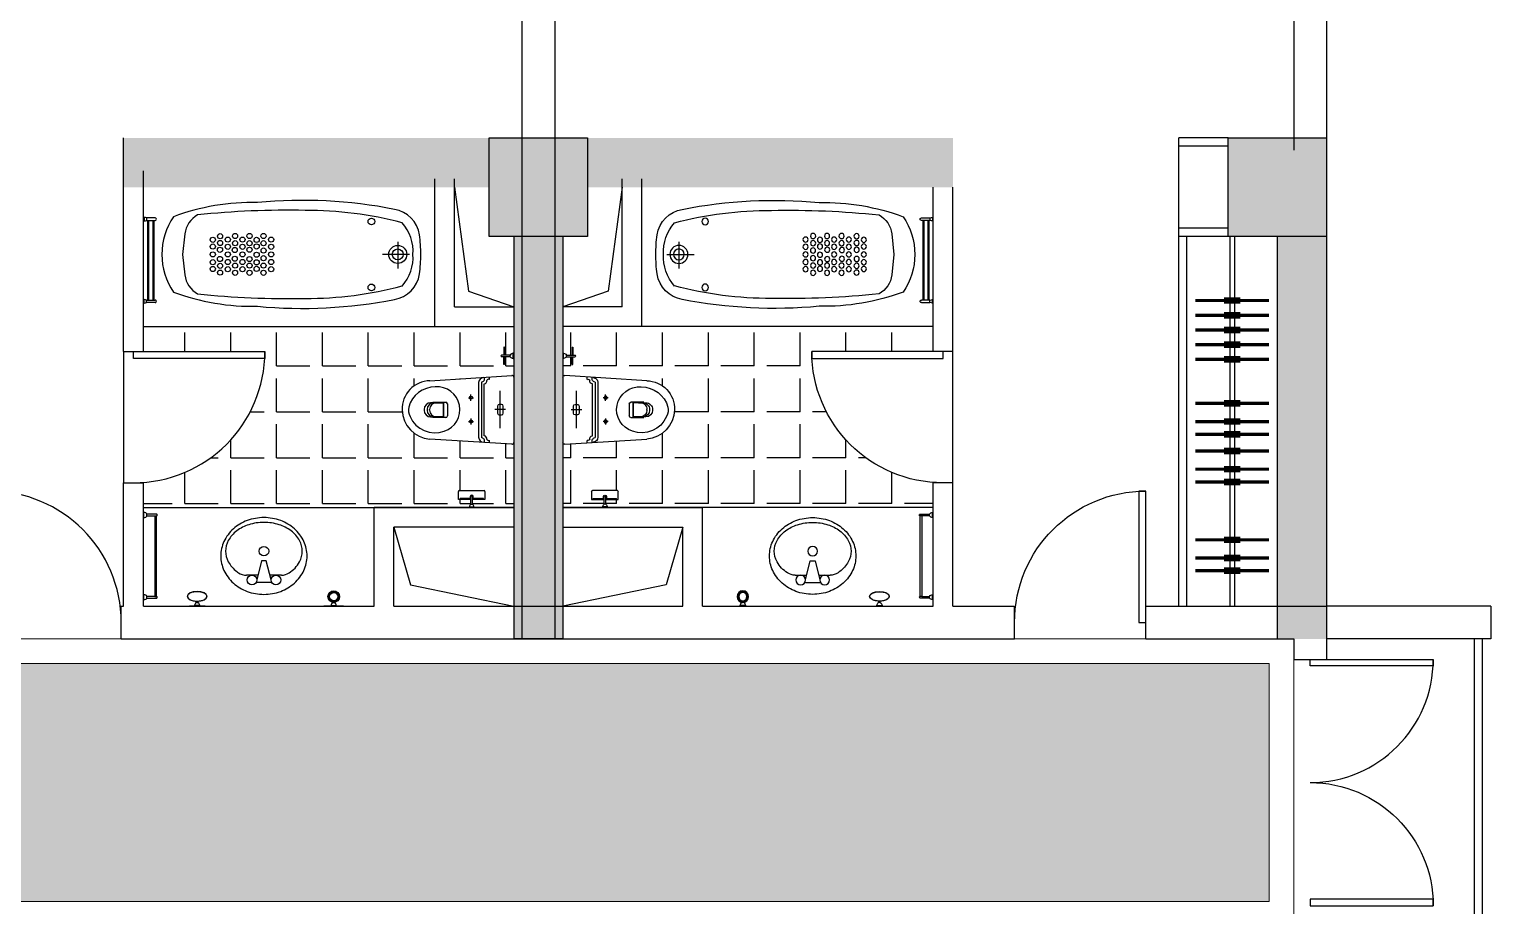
# Model space of a CAD drawing. Header units: centimetres. Extents: x 8510 to 16419, y -974 to 2536.
# Drawn here: x 13481 to 14371, y 742 to 1276 of the extents above; entities that cross this region are included whole.
import ezdxf

# ---------------------------------------------------------------- set-up
doc = ezdxf.new("R2010")
doc.units = ezdxf.units.CM
doc.linetypes.add('ACAD_ISO02W100', pattern=[15, 12, -3])
for name, color, linetype in [('5', 5, 'Continuous'), ('BH', 3, 'Continuous'), ('DEBAN', 8, 'Continuous'), ('P5', 5, 'Continuous'), ('楼梯', 6, 'Continuous'), ('灰', 8, 'Continuous'), ('窗线', 2, 'Continuous'), ('轴线', 1, 'Continuous')]:
    doc.layers.add(name, color=color, linetype=linetype)
doc.layers.add('图层1', color=8, linetype='Continuous', lineweight=5)

# ---------------------------------------------------------------- blocks, each defined once
blk = doc.blocks.new('1')
at = {"layer": '楼梯'}
blk.add_lwpolyline([(3442.8, 18714.9), (2692.8, 18714.9), (2692.8, 18754.9), (3442.8, 18754.9)], close=True, dxfattribs=at)
blk.add_arc((3442.8, 18714.9), 750, 90, 180, dxfattribs=at)
blk = doc.blocks.new('16')
at = {"layer": 'P5'}
for p, q in [((-327529.6, -96385.3), (-328629.6, -96385.3)), ((-326779.6, -96385.3), (-325679.6, -96385.3)), ((-328679.6, -96435.3), (-328679.6, -98385.3)), ((-328478.1, -96630), (-328453.3, -96470.4)), ((-327479.6, -98385.3), (-327479.6, -96435.3)), ((-326829.6, -98385.3), (-326829.6, -96435.3)), ((-325831.1, -96630), (-325856, -96470.4)), ((-325629.6, -96435.3), (-325629.6, -98385.3)), ((-328478.1, -96630), (-328632.5, -96644.8)), ((-328478.1, -96630), (-328504.1, -96666.5)), ((-328478.1, -96630), (-328464.3, -96631.8)), ((-328465.7, -96771.7), (-328440.9, -96612.2)), ((-328406.4, -96639.3), (-328297.2, -96653.5)), ((-325902.8, -96639.3), (-326012, -96653.5)), ((-325843.5, -96771.7), (-325868.4, -96612.2)), ((-325831.1, -96630), (-325844.9, -96631.8)), ((-325831.1, -96630), (-325676.8, -96644.8)), ((-325831.1, -96630), (-325805.1, -96666.5)), ((-328476.9, -96781.9), (-328620.1, -96786.5)), ((-328488, -96792), (-328516.3, -96917.8)), ((-328465.7, -96771.7), (-328488, -96792)), ((-328465.7, -96771.7), (-328284.8, -96795.3)), ((-325843.5, -96771.7), (-326024.4, -96795.3)), ((-325843.5, -96771.7), (-325821.2, -96792)), ((-325832.3, -96781.9), (-325689.2, -96786.5)), ((-325821.2, -96792), (-325792.9, -96917.8)), ((-326929.6, -97865.3), (-327479.6, -97865.3)), ((-326929.6, -97885.3), (-327479.6, -97885.3)), ((-327329.6, -97865.3), (-326829.6, -97865.3)), ((-327329.6, -97885.3), (-326829.6, -97885.3)), ((-328339.7, -98126.1), (-328053.7, -98126.1)), ((-325969.5, -98126.1), (-326255.5, -98126.1)), ((-328389.7, -98304.1), (-328389.7, -98176.1)), ((-328003.7, -98176.1), (-328003.7, -98304.1)), ((-326305.5, -98176.1), (-326305.5, -98304.1)), ((-325919.5, -98304.1), (-325919.5, -98176.1)), ((-328679.6, -98385.3), (-327479.6, -98385.3)), ((-328053.7, -98354.1), (-328339.7, -98354.1)), ((-327479.6, -98385.3), (-326929.6, -98385.3)), ((-326829.6, -98385.3), (-327329.6, -98385.3)), ((-325629.6, -98385.3), (-326829.6, -98385.3)), ((-326255.5, -98354.1), (-325969.5, -98354.1))]:
    blk.add_line(p, q, dxfattribs=at)
for centre, radius, start, end in [((-328629.6, -96435.3), 50, 90, 180), ((-327529.6, -96435.3), 50, 360, 90), ((-326779.6, -96435.3), 50, 90, 180), ((-325679.6, -96435.3), 50, 360, 90), ((-328816, -96854.6), 1217.4, 276.4341, 318.16921), ((-327606.2, -97526.3), 333.6, 204.86259, 292.30483), ((-326703, -97526.3), 333.6, 247.69517, 335.13741), ((-325493.2, -96854.6), 1217.4, 221.83079, 263.5659), ((-328656.4, -94932.6), 3131.8, 269.57498, 292.07041), ((-325652.8, -94932.6), 3131.8, 247.92959, 270.42502), ((-328339.7, -98176.1), 50, 90, 180), ((-328053.7, -98176.1), 50, 360, 90), ((-326255.5, -98176.1), 50, 90, 180), ((-325969.5, -98176.1), 50, 360, 90), ((-328339.7, -98304.1), 50, 180, 270.00001), ((-328053.7, -98304.1), 50, 270.00001, 0.00001), ((-326255.5, -98304.1), 50, 179.99999, 269.99999), ((-325969.5, -98304.1), 50, 269.99999, 360)]:
    blk.add_arc(centre, radius, start, end, dxfattribs=at)
for points, knots in [([(-328365.2, -96686.3), (-328354.3, -96683), (-328329.9, -96675.9), (-328290.3, -96660.9), (-328297.4, -96626.6), (-328317.7, -96620.9), (-328339.6, -96597.6), (-328381.6, -96575.7), (-328402.6, -96523.5), (-328454.3, -96442), (-328488.7, -96518.6), (-328527.4, -96577.9), (-328563.6, -96599.2), (-328602.9, -96614.6), (-328646.1, -96646.8), (-328601.1, -96676.8), (-328590.7, -96713.1), (-328569.2, -96724.8), (-328562.4, -96731.6)], [302.881499, 302.881499, 302.881499, 302.881499, 365.923862, 443.495891, 486.869509, 508.121341, 551.224987, 653.577238, 722.157956, 886.957345, 954.669001, 1080.195465, 1176.186491, 1262.393992, 1325.142437, 1396.247261, 1475.918394, 1525.343184, 1525.343184, 1525.343184, 1525.343184]), ([(-325944, -96686.3), (-325954.9, -96683), (-325979.3, -96675.9), (-326018.9, -96660.9), (-326011.9, -96626.6), (-325991.6, -96620.9), (-325969.7, -96597.6), (-325927.6, -96575.7), (-325906.6, -96523.5), (-325854.9, -96442), (-325820.5, -96518.6), (-325781.8, -96577.9), (-325745.6, -96599.2), (-325706.3, -96614.6), (-325663.1, -96646.8), (-325708.1, -96676.8), (-325718.5, -96713.1), (-325740, -96724.8), (-325746.8, -96731.6)], [302.881499, 302.881499, 302.881499, 302.881499, 365.923862, 443.495891, 486.869509, 508.121341, 551.224987, 653.577238, 722.157956, 886.957345, 954.669001, 1080.195465, 1176.186491, 1262.393992, 1325.142437, 1396.247261, 1475.918394, 1525.343184, 1525.343184, 1525.343184, 1525.343184]), ([(-325811.6, -96913.4), (-325836.5, -96901.6), (-325872.7, -96884.5), (-325908.3, -96844.2), (-325948.6, -96829.9), (-325987.3, -96819.4), (-326031.3, -96802.7), (-326024.3, -96768.4), (-326004, -96762.7), (-325982.1, -96739.4), (-325963, -96702.4), (-325919, -96665.3), (-325867.3, -96583.8), (-325832.9, -96660.4), (-325775.6, -96672.3), (-325752.8, -96732), (-325718.7, -96756.4), (-325675.5, -96788.6), (-325720.5, -96818.6), (-325731.4, -96856.4), (-325771, -96875.7), (-325780.3, -96925), (-325804.7, -96916), (-325811.6, -96913.4)], [0, 0, 0, 0, 81.607478, 118.566056, 158.122077, 204.917363, 248.357699, 272.646925, 284.547951, 308.685993, 366.003253, 404.408455, 496.696113, 534.614641, 604.909461, 658.664435, 706.940635, 742.079765, 781.898466, 826.514301, 858.965165, 909.229441, 928.854535, 928.854535, 928.854535, 928.854535])]:
    blk.add_open_spline(points, degree=3, knots=knots, dxfattribs=at)
blk.add_spline([(-328497.6, -96913.4), (-328427.4, -96871.9), (-328399.7, -96847.4), (-328363.5, -96831.4), (-328318.8, -96817.6), (-328283.7, -96792), (-328290.1, -96768.6), (-328300.7, -96763.2), (-328318.8, -96747.2), (-328351.8, -96700.4), (-328378.4, -96672.7), (-328449.7, -96614.1), (-328473.2, -96643.9), (-328530.6, -96684.4), (-328560.4, -96729.1), (-328596.6, -96761.1), (-328620.1, -96787.2), (-328595.8, -96818.8), (-328571.1, -96855.9), (-328546.6, -96877.2), (-328516.8, -96917.7), (-328497.6, -96913.4)], degree=3, dxfattribs=at)
blk = doc.blocks.new('13')
at = {"layer": '5'}
for p, q in [((-327332.6, -96330.1, 589.9), (-328532.6, -96330.1, 589.9)), ((-328532.6, -96330.1, 589.9), (-328532.6, -96880.1, 589.9)), ((-328338.3, -96668.2, 589.9), (-328338.3, -96366.7, 589.9)), ((-327332.6, -96880.1, 589.9), (-327332.6, -96330.1, 589.9)), ((-328489.6, -96520.9, 589.9), (-328176, -96520.9, 589.9)), ((-328532.6, -96880.1, 589.9), (-327332.6, -96880.1, 589.9)), ((-328184, -96952.9, 589.9), (-328184, -96880.1, 589.9)), ((-327720.3, -96880.1, 589.9), (-327720.3, -96952.9, 589.9)), ((-327770.3, -97002.9, 589.9), (-328134, -97002.9, 589.9))]:
    blk.add_line(p, q, dxfattribs=at)
at = {"layer": '5', "linetype": 'ACAD_ISO02W100', "ltscale": 5}
for p, q in [((-327770.3, -96707.9, 589.9), (-328134, -96707.9, 589.9)), ((-328184, -96757.9, 589.9), (-328184, -96880.1, 589.9)), ((-327720.3, -96880.1, 589.9), (-327720.3, -96757.9, 589.9))]:
    blk.add_line(p, q, dxfattribs=at)
at = {"layer": '5'}
for radius in [131.8, 66.8]:
    blk.add_circle((-328338.2, -96519.1, 589.9), radius, dxfattribs=at)
at = {"layer": '5', "linetype": 'ACAD_ISO02W100', "ltscale": 5}
for centre, start, end in [((-328134, -96757.9, 589.9), 90, 180), ((-327770.3, -96757.9, 589.9), 0, 90)]:
    blk.add_arc(centre, 50, start, end, dxfattribs=at)
at = {"layer": '5'}
for centre, start, end in [((-328134, -96952.9, 589.9), 180, 270), ((-327770.3, -96952.9, 589.9), 270, 0)]:
    blk.add_arc(centre, 50, start, end, dxfattribs=at)
blk = doc.blocks.new('14')
at = {"layer": '5'}
for p, q in [((-328465.5, -97349.5), (-328465.5, -97035.9)), ((-328612.8, -97198.2), (-328311.3, -97198.2))]:
    blk.add_line(p, q, dxfattribs=at)
for radius in [131.8, 66.8]:
    blk.add_circle((-328463.8, -97198.2), radius, dxfattribs=at)
blk = doc.blocks.new('15')
at = {"layer": '5'}
for p, q in [((-326733.9, -97218.7), (-326801.4, -97427.8)), ((-326689.2, -97233.1), (-326756.7, -97442.2)), ((-326669, -97239.7), (-326739.9, -97459.2)), ((-326756.9, -97442.2), (-326736.7, -97448.5)), ((-326153.4, -97406.3), (-326224.3, -97625.8)), ((-326133.2, -97412.8), (-326200, -97619.9)), ((-326088.5, -97427.3), (-326155.3, -97634.3)), ((-326729.6, -97479.3), (-326244.4, -97636.1)), ((-326200, -97619.9), (-326220.3, -97613.3))]:
    blk.add_line(p, q, dxfattribs=at)
at = {"layer": '5', "extrusion": (0, 0, -1)}
for centre, major_axis, start_param, end_param in [((-326411.2, -97323), (-154.4, 301.9), -0.78537, 2.356223), ((-326411.2, -97323), (-133.3, 260), -0.784328, 2.357264), ((-326411.2, -97323), (-123.9, 240.9), -0.783289, 2.358304), ((-326779.1, -97435), (-16.6, 16.6), 2.668774, 5.810367), ((-326724.7, -97464.1), (-11.3, 11.3), 4.239571, 5.810367), ((-326239.5, -97620.9), (-11.3, 11.3), 2.668774, 4.239571), ((-326177.7, -97627.1), (-16.6, 16.6), 2.668774, 5.810367)]:
    blk.add_ellipse(centre, major_axis=major_axis, ratio=1, start_param=start_param, end_param=end_param, dxfattribs=at)
blk = doc.blocks.new('42')
at = {"layer": '5'}
for p, q in [((-87017.2, -72432.8), (-87017.2, -71732.8)), ((-87017.2, -71732.8), (-86467.2, -71732.8)), ((-86467.2, -71732.8), (-86467.2, -72432.8)), ((-86541.9, -71825.9), (-86934, -71825.9)), ((-86934, -71825.9), (-86934, -71836.6)), ((-86934, -71836.6), (-86541.9, -71836.6)), ((-86541.9, -71864.6), (-86934, -71864.6)), ((-86934, -71864.6), (-86934, -71875.4)), ((-86934, -71875.4), (-86541.9, -71875.4)), ((-86541.9, -71903.3), (-86934, -71903.3)), ((-86934, -71903.3), (-86934, -71914.1)), ((-86541.9, -71836.6), (-86541.9, -71825.9)), ((-86541.9, -71875.4), (-86541.9, -71864.6)), ((-86541.9, -71914.1), (-86541.9, -71903.3)), ((-86934, -71914.1), (-86541.9, -71914.1)), ((-86541.9, -71942.1), (-86934, -71942.1)), ((-86934, -71942.1), (-86934, -71952.8)), ((-86934, -71952.8), (-86541.9, -71952.8)), ((-86541.9, -71980.8), (-86934, -71980.8)), ((-86934, -71980.8), (-86934, -71991.6)), ((-86934, -71991.6), (-86541.9, -71991.6)), ((-86541.9, -71952.8), (-86541.9, -71942.1)), ((-86541.9, -71991.6), (-86541.9, -71980.8)), ((-86541.9, -72019.6), (-86934, -72019.6)), ((-86934, -72019.6), (-86934, -72030.3)), ((-86934, -72030.3), (-86541.9, -72030.3)), ((-86541.9, -72058.3), (-86934, -72058.3)), ((-86934, -72058.3), (-86934, -72069.1)), ((-86934, -72069.1), (-86541.9, -72069.1)), ((-86541.9, -72030.3), (-86541.9, -72019.6)), ((-86541.9, -72069.1), (-86541.9, -72058.3)), ((-86541.9, -72097), (-86934, -72097)), ((-86934, -72097), (-86934, -72107.8)), ((-86934, -72107.8), (-86541.9, -72107.8)), ((-86541.9, -72135.8), (-86934, -72135.8)), ((-86934, -72135.8), (-86934, -72146.5)), ((-86934, -72146.5), (-86541.9, -72146.5)), ((-86541.9, -72174.5), (-86934, -72174.5)), ((-86934, -72174.5), (-86934, -72185.3)), ((-86541.9, -72107.8), (-86541.9, -72097)), ((-86541.9, -72146.5), (-86541.9, -72135.8)), ((-86541.9, -72185.3), (-86541.9, -72174.5)), ((-86934, -72185.3), (-86541.9, -72185.3)), ((-86541.9, -72213.3), (-86934, -72213.3)), ((-86934, -72213.3), (-86934, -72224)), ((-86934, -72224), (-86541.9, -72224)), ((-86541.9, -72252), (-86934, -72252)), ((-86934, -72252), (-86934, -72262.8)), ((-86934, -72262.8), (-86541.9, -72262.8)), ((-86541.9, -72224), (-86541.9, -72213.3)), ((-86541.9, -72262.8), (-86541.9, -72252)), ((-86541.9, -72290.7), (-86934, -72290.7)), ((-86934, -72290.7), (-86934, -72301.5)), ((-86934, -72301.5), (-86541.9, -72301.5)), ((-86541.9, -72329.5), (-86934, -72329.5)), ((-86934, -72329.5), (-86934, -72340.2)), ((-86934, -72340.2), (-86541.9, -72340.2)), ((-86541.9, -72301.5), (-86541.9, -72290.7)), ((-86541.9, -72340.2), (-86541.9, -72329.5)), ((-86467.2, -72432.8), (-87017.2, -72432.8)), ((-87017.2, -72457.9), (-86467.2, -72457.9)), ((-87017.2, -73357.9), (-87017.2, -72457.9)), ((-86467.2, -72457.9), (-86467.2, -73357.9)), ((-86944, -72607), (-86944, -73176.7)), ((-86832.7, -72589.3), (-86926.2, -72589.3)), ((-86814.9, -73176.7), (-86814.9, -72607)), ((-86814.9, -72619.4), (-86487.3, -72692.8)), ((-86793.7, -73149), (-86793.7, -72628.2)), ((-86487.3, -72692.8), (-86487.3, -73080.8)), ((-86537.4, -72765), (-86719.3, -72765)), ((-86537.4, -72784.3), (-86719.3, -72784.3)), ((-86537.4, -72803.7), (-86719.3, -72803.7)), ((-86537.4, -72823), (-86719.3, -72823)), ((-86537.4, -72842.3), (-86719.3, -72842.3)), ((-86537.4, -72861.7), (-86719.3, -72861.7)), ((-86537.4, -72881), (-86719.3, -72881)), ((-86537.4, -72900.3), (-86719.3, -72900.3)), ((-86537.4, -72919.7), (-86719.3, -72919.7)), ((-86537.4, -72919.7), (-86719.3, -72919.7)), ((-86537.4, -72939), (-86719.3, -72939)), ((-86537.4, -72939), (-86719.3, -72939)), ((-86537.4, -72958.3), (-86719.3, -72958.3)), ((-86537.4, -72977.7), (-86719.3, -72977.7)), ((-86537.4, -72997), (-86719.3, -72997)), ((-86537.4, -73016.3), (-86719.3, -73016.3)), ((-86814.9, -73162.3), (-86487.3, -73080.8)), ((-86926.2, -73194.4), (-86832.7, -73194.4)), ((-86467.2, -73357.9), (-87017.2, -73357.9))]:
    blk.add_line(p, q, dxfattribs=at)
blk.add_circle((-88083.1, -75991.9), 276.3, dxfattribs=at)
for centre, start, end in [((-86926.2, -72607), 90, 180), ((-86832.7, -72607), 0, 90), ((-86926.2, -73176.7), 180, 270), ((-86832.7, -73176.7), 270, 0)]:
    blk.add_arc(centre, 17.8, start, end, dxfattribs=at)
at = {"layer": '5', "linetype": 'Continuous', "rotation": 270}
blk.add_blockref('16', (8168, -400112.5), dxfattribs=at)
at = {"layer": '5', "linetype": 'Continuous', "xscale": -1}
for name, p, rotation in [('13', (9862.8, 253949.7, -589.9), 270), ('15', (239041, -173358.3), 180), ('14', (7660.1, 252314.6), 270)]:
    blk.add_blockref(name, p, dxfattribs=dict(at, rotation=rotation))
at = {"layer": '5', "linetype": 'Continuous', "extrusion": (0, 0, -1), "xscale": -1, "zscale": -1, "rotation": 180}
blk.add_blockref('15', (415207.2, -173358.3), dxfattribs=at)
blk = doc.blocks.new('43')
at = {"layer": '5', "linetype": 'Continuous', "ltscale": 0.83333}
for p, q in [((-86707.2, -70057.9), (-86707.2, -67807.9)), ((-86677.2, -70057.9), (-86677.2, -67807.9))]:
    blk.add_line(p, q, dxfattribs=at)
for points, const_width in [([(-86467.2, -68022.6), (-86917.2, -68022.6)], 20), ([(-86642.2, -68022.6), (-86742.2, -68022.6)], 40), ([(-86642.2, -68100), (-86742.2, -68100)], 40), ([(-86467.2, -68100), (-86917.2, -68100)], 20), ([(-86467.2, -68210.8), (-86917.2, -68210.8)], 20), ([(-86642.2, -68210.8), (-86742.2, -68210.8)], 40), ([(-86467.2, -68563.6), (-86917.2, -68563.6)], 20), ([(-86642.2, -68563.6), (-86742.2, -68563.6)], 40), ([(-86467.2, -68641), (-86917.2, -68641)], 20), ([(-86642.2, -68641), (-86742.2, -68641)], 40), ([(-86467.2, -68751.8), (-86917.2, -68751.8)], 20), ([(-86642.2, -68751.8), (-86742.2, -68751.8)], 40), ([(-86467.2, -68853.6), (-86917.2, -68853.6)], 20), ([(-86642.2, -68853.6), (-86742.2, -68853.6)], 40), ([(-86467.2, -68931), (-86917.2, -68931)], 20), ([(-86642.2, -68931), (-86742.2, -68931)], 40), ([(-86467.2, -69041.8), (-86917.2, -69041.8)], 20), ([(-86642.2, -69041.8), (-86742.2, -69041.8)], 40), ([(-86467.2, -69309.1), (-86917.2, -69309.1)], 20), ([(-86642.2, -69309.1), (-86742.2, -69309.1)], 40), ([(-86467.2, -69398.8), (-86917.2, -69398.8)], 20), ([(-86642.2, -69398.8), (-86742.2, -69398.8)], 40), ([(-86467.2, -69488.5), (-86917.2, -69488.5)], 20), ([(-86642.2, -69488.5), (-86742.2, -69488.5)], 40), ([(-86467.2, -69578.2), (-86917.2, -69578.2)], 20), ([(-86642.2, -69578.2), (-86742.2, -69578.2)], 40), ([(-86467.2, -69667.8), (-86917.2, -69667.8)], 20), ([(-86642.2, -69667.8), (-86742.2, -69667.8)], 40)]:
    blk.add_lwpolyline(points, dxfattribs=dict(at, const_width=const_width))
at = {"layer": 'P5'}
for p, q in [((-87017.2, -67807.9), (-87017.2, -70657.9)), ((-86967.2, -67807.9), (-86967.2, -70057.9)), ((-86467.2, -70057.9), (-87017.2, -70057.9)), ((-86467.2, -70107.9), (-87017.2, -70107.9)), ((-86467.2, -70607.9), (-87017.2, -70607.9)), ((-86467.2, -70657.9), (-87017.2, -70657.9))]:
    blk.add_line(p, q, dxfattribs=at)
at = {"layer": '轴线'}
for p, q in [((-87827.2, -67607.9), (-87827.2, -67807.9)), ((-87027.2, -67607.9), (-87027.2, -67807.9))]:
    blk.add_line(p, q, dxfattribs=at)
at = {"layer": 'P5'}
blk.add_blockref('42', (0, 0), dxfattribs=at)
at = {"layer": '楼梯', "xscale": 1.066666666666667, "yscale": 1.066666666666667, "zscale": 1.066666666666667, "rotation": 90}
blk.add_blockref('1', (-67064.7, -71380.1), dxfattribs=at)
blk = doc.blocks.new('4')
at = {"layer": '5'}
for p, q in [((-325707.3, -96732), (-325707.3, -97285.6)), ((-325729.3, -96757.6), (-325789.3, -96757.6)), ((-325789.3, -96767.6), (-325786.8, -96767.6)), ((-325776.8, -96767.6), (-325786.8, -96767.6)), ((-325786.8, -96767.6), (-325786.8, -97257.6)), ((-325776.8, -97257.6), (-325776.8, -96767.6)), ((-325776.8, -96767.6), (-325729.3, -96767.6)), ((-325729.3, -96757.6), (-325729.3, -96767.6)), ((-325710.8, -96747.1), (-325710.8, -96778.1)), ((-325707.3, -96745.1), (-325707.3, -96780.1)), ((-325786.8, -97257.6), (-325789.3, -97257.6)), ((-325789.3, -97267.6), (-325729.3, -97267.6)), ((-325776.8, -97257.6), (-325786.8, -97257.6)), ((-325729.3, -97257.6), (-325776.8, -97257.6)), ((-325729.3, -97257.6), (-325729.3, -97267.6)), ((-325710.8, -97247.1), (-325710.8, -97278.1)), ((-325707.3, -97245.1), (-325707.3, -97280.1))]:
    blk.add_line(p, q, dxfattribs=at)
for centre, radius, start, end in [((-325786.4, -96762.6), 5.75, 119.60202, 240.39798), ((-325710.9, -96768.3), 21.2, 89.52525, 149.6598), ((-325710.9, -96756.9), 21.2, 210.31948, 270.49547), ((-325707.4, -96748.9), 3.8, 87.50244, 151.83199), ((-325707.4, -96776.3), 3.8, 208.16801, 272.49756), ((-325786.4, -97262.6), 5.75, 119.60202, 240.39798), ((-325710.9, -97268.4), 21.2, 89.52525, 149.6598), ((-325710.9, -97256.9), 21.2, 210.31948, 270.49547), ((-325707.4, -97248.9), 3.8, 87.50244, 151.83199), ((-325707.4, -97276.4), 3.8, 208.16801, 272.49756)]:
    blk.add_arc(centre, radius, start, end, dxfattribs=at)
blk = doc.blocks.new('3')
at = {"layer": '5'}
for p, q in [((-326309.8, -96716.3), (-326260.9, -96716.3)), ((-326276.4, -96719.8), (-326245.4, -96719.8)), ((-326255.9, -96738.3), (-326265.9, -96738.3)), ((-326265.9, -96738.3), (-326265.6, -96745.7)), ((-326260.9, -96716.3), (-326214.9, -96716.3)), ((-326255.9, -96738.3), (-326256.2, -96745.7))]:
    blk.add_line(p, q, dxfattribs=at)
for centre, radius, start, end in [((-326274.6, -96716.5), 3.8, 177.50244, 241.83199), ((-326255.2, -96720), 21.2, 179.50453, 239.68052), ((-326266.6, -96720), 21.2, 300.31948, 0.49547), ((-326247.2, -96716.5), 3.8, 298.16801, 2.49756)]:
    blk.add_arc(centre, radius, start, end, dxfattribs=at)
at = {"layer": '5', "extrusion": (0, 0, -1)}
blk.add_ellipse((-326260.9, -96775.3), major_axis=(-60, 0), ratio=0.49598, start_param=3.141593, end_param=9.424778, dxfattribs=at)
at = {"layer": '5'}
blk.add_open_spline([(-326201.9, -96775.3), (-326201.9, -96777.3), (-326202.3, -96779.3), (-326204, -96783.2), (-326205.3, -96785.1), (-326208.7, -96788.8), (-326210.8, -96790.6), (-326215.7, -96793.9), (-326218.6, -96795.4), (-326224.9, -96798.1), (-326228.3, -96799.4), (-326235.7, -96801.4), (-326239.6, -96802.2), (-326247.6, -96803.4), (-326251.8, -96803.8), (-326260.2, -96804.2), (-326264.4, -96804.1), (-326273.9, -96803.5), (-326279.1, -96802.8), (-326289, -96800.7), (-326293.7, -96799.4), (-326302, -96796.1), (-326305.7, -96794.1), (-326311.4, -96790.3), (-326313.5, -96788.5), (-326316.8, -96784.6), (-326318.1, -96782.6), (-326319.7, -96778.6), (-326320, -96776.6), (-326319.8, -96772.6), (-326319.2, -96770.5), (-326317.2, -96766.6), (-326315.7, -96764.6), (-326311.9, -96760.8), (-326309.6, -96759.1), (-326304.2, -96755.8), (-326301.1, -96754.2), (-326294.4, -96751.6), (-326290.7, -96750.4), (-326282.9, -96748.6), (-326278.8, -96747.9), (-326270.3, -96746.9), (-326266, -96746.6), (-326257.3, -96746.5), (-326253, -96746.8), (-326244.5, -96747.6), (-326240.4, -96748.3), (-326232.5, -96750.1), (-326228.7, -96751.2), (-326221.8, -96753.7), (-326218.6, -96755.2), (-326213.1, -96758.4), (-326210.6, -96760.2), (-326206.7, -96763.9), (-326205.1, -96765.9), (-326202.9, -96769.8), (-326202.2, -96771.8), (-326201.9, -96774.4), (-326201.9, -96774.8), (-326201.9, -96775.3)], degree=3, knots=[0, 0, 0, 0, 0.212569, 0.212569, 0.425137, 0.425137, 0.637706, 0.637706, 0.850274, 0.850274, 1.062843, 1.062843, 1.275411, 1.275411, 1.48798, 1.48798, 1.700548, 1.700548, 1.97117, 1.97117, 2.241791, 2.241791, 2.512412, 2.512412, 2.731114, 2.731114, 2.949816, 2.949816, 3.168518, 3.168518, 3.38722, 3.38722, 3.605922, 3.605922, 3.824624, 3.824624, 4.043326, 4.043326, 4.262028, 4.262028, 4.48073, 4.48073, 4.699432, 4.699432, 4.918134, 4.918134, 5.136836, 5.136836, 5.355538, 5.355538, 5.57424, 5.57424, 5.792942, 5.792942, 6.011644, 6.011644, 6.230346, 6.230346, 6.283185, 6.283185, 6.283185, 6.283185], dxfattribs=at)
blk = doc.blocks.new('A$C0AD875A0')
at = {"layer": 'BH'}
for p, q in [((248.3, 204.5), (219.1, 87.6)), ((277.5, 204.5), (248.3, 204.5)), ((306.7, 87.6), (277.5, 204.5)), ((226.4, 116.8), (156.7, 116.8)), ((368.9, 116.8), (299.4, 116.8)), ((306.7, 73), (219.1, 73))]:
    blk.add_line(p, q, dxfattribs=at)
blk.add_lwpolyline([(0, 233.7, 0.109452), (19.5, 145.6, 0.102376), (77, 68.4, 0.093737), (160.9, 18.2, 0.088426), (262.9, 0, 0.088426), (364.9, 18.2, 0.093737), (448.8, 68.4, 0.102376), (506.3, 145.6, 0.109452), (525.8, 233.7, 0.109452), (506.3, 321.7, 0.102376), (448.8, 398.9, 0.093737), (364.9, 449.2, 0.088426), (262.9, 467.4, 0.088426), (160.9, 449.2, 0.093737), (77, 398.9, 0.102376), (19.5, 321.7, 0.109452)], format="xyb", close=True, dxfattribs=at)
for centre in [(262.9, 262.9), (189.9, 87.6), (335.9, 87.6)]:
    blk.add_circle(centre, 29.2, dxfattribs=at)
for centre, radius, start, end in [((210.7, 236.1), 188.3, 126.8699, 151.0888), ((242.3, 194), 241, 107.25794, 126.8699), ((262.9, 127.6), 310.6, 90, 107.25794), ((262.9, 127.6), 310.6, 72.74206, 90), ((283.5, 194), 241, 53.1301, 72.74206), ((315.1, 236.1), 188.3, 28.9112, 53.1301), ((162.2, 262.9), 133, 151.0888, 180), ((363.6, 262.9), 133, 0, 28.9112), ((162.2, 262.9), 133, 180, 208.9112), ((210.7, 289.6), 188.3, 208.9112, 233.1301), ((315.1, 289.6), 188.3, 302.25981, 331.0888), ((363.6, 262.9), 133, 331.0888, 0), ((242.3, 331.8), 241, 233.1301, 236.09549), ((156.7, 204.5), 87.6, 236.09549, 270), ((368.9, 204.5), 87.6, 270, 302.25981)]:
    blk.add_arc(centre, radius, start, end, dxfattribs=at)
blk = doc.blocks.new('2')
at = {"layer": '5'}
for p, q in [((-327289.3, -96716.7), (-327229.1, -96716.7)), ((-327213.6, -96720.2), (-327244.6, -96720.2)), ((-327234.1, -96738.7), (-327234.1, -96739.3)), ((-327234.1, -96739.3), (-327234.1, -96748.7)), ((-327224.2, -96740.7), (-327234.1, -96740.7)), ((-327229.1, -96716.7), (-327168.8, -96716.7)), ((-327224.1, -96739.3), (-327224.5, -96748.7)), ((-327224.1, -96738.7), (-327224.1, -96739.3)), ((-327234.1, -96748.7), (-327234, -96749.4)), ((-327224.5, -96748.7), (-327224.6, -96749.3))]:
    blk.add_line(p, q, dxfattribs=at)
for radius in [35, 33, 27, 25]:
    blk.add_circle((-327229.1, -96773.9), radius, dxfattribs=at)
for centre, radius, start, end in [((-327242.8, -96716.9), 3.8, 177.50244, 241.83199), ((-327223.4, -96720.4), 21.2, 179.50453, 239.68052), ((-327229.1, -96752.5), 14.6, 69.99763, 110.00237), ((-327234.8, -96720.4), 21.2, 300.3402, 0.47475), ((-327215.4, -96716.9), 3.8, 298.16801, 2.49756)]:
    blk.add_arc(centre, radius, start, end, dxfattribs=at)
blk = doc.blocks.new('5')
at = {"layer": '5'}
for p, q in [((-327911.3, -97734.5), (-327911.3, -97535.2)), ((-327900.7, -97525.2), (-327401.1, -97556.8)), ((-327763.6, -97535.2), (-327763.6, -97548.5)), ((-327829.1, -97622.5), (-327829.1, -97850.1)), ((-327732.3, -97576.8), (-327732.3, -97734.5)), ((-327715.9, -97734.5), (-327715.9, -97566)), ((-327698, -97900.9), (-327698, -97568.1)), ((-327847.7, -97714), (-327847.7, -97757.7)), ((-327823, -97704), (-327837.7, -97704)), ((-327813, -97757.7), (-327813, -97714)), ((-327636.5, -97664), (-327666, -97664)), ((-327651.3, -97682.6), (-327651.3, -97644.7)), ((-327507.7, -97734.5), (-327507.7, -97698)), ((-327497.7, -97688), (-327419.2, -97688)), ((-327484.4, -97692), (-327484.4, -97777.9)), ((-327449.7, -97692), (-327484.4, -97692)), ((-327484.4, -97692), (-327439.7, -97692)), ((-327484.4, -97777.9), (-327484.4, -97692)), ((-327468.7, -97692), (-327424, -97692)), ((-327405.7, -97692), (-327450.4, -97692)), ((-327911.3, -97933.9), (-327911.3, -97734.5)), ((-327861.6, -97735.9), (-327795.8, -97735.9)), ((-327837.7, -97767.7), (-327823, -97767.7)), ((-327732.3, -97734.5), (-327732.3, -97892.2)), ((-327715.9, -97903), (-327715.9, -97734.5)), ((-327636.5, -97808.4), (-327666, -97808.4)), ((-327651.3, -97789.8), (-327651.3, -97827.7)), ((-327507.7, -97771), (-327507.7, -97734.5)), ((-327419.2, -97781), (-327497.7, -97781)), ((-327439.7, -97777.9), (-327484.4, -97777.9)), ((-327424, -97777.9), (-327468.7, -97777.9)), ((-327450.4, -97777.9), (-327405.7, -97777.9)), ((-327399.7, -97732), (-327399.7, -97737.9)), ((-327384, -97737.9), (-327384, -97732)), ((-327365.7, -97737.9), (-327365.7, -97732)), ((-327401.1, -97912.2), (-327900.7, -97943.8)), ((-327763.6, -97920.5), (-327763.6, -97933.8))]:
    blk.add_line(p, q, dxfattribs=at)
for centre in [(-327651.3, -97664), (-327651.3, -97808.4)]:
    blk.add_circle(centre, 9.53, dxfattribs=at)
for centre, radius, start, end in [((-327901.3, -97535.2), 10, 86.37411, 180), ((-327711, -97543.4), 23.1, 165.45125, 257.66163), ((-327728, -97568.1), 30, 0, 90), ((-327760, -97562.5), 14.4, 29.84213, 104.26527), ((-327729.8, -97558.8), 18.1, 168.69266, 262.01589), ((-327445.9, -97736.2), 138.4, 107.95051, 274.88977), ((-327432.9, -97761.7), 166.8, 23.83546, 109.49888), ((-327415.1, -97740.2), 183.9, 1.77454, 85.63448), ((-327837.7, -97714), 10, 90, 180), ((-327823, -97714), 10, 0, 90), ((-327497.7, -97698), 10, 90, 180), ((-327439.7, -97732), 40, 0, 90), ((-327424, -97732), 40, 0, 90), ((-327405.7, -97732), 40, 0, 90), ((-327344.4, -97732.8), 74.7, 345.52156, 30.95564), ((-327837.7, -97757.7), 10, 180, 270), ((-327823, -97757.7), 10, 270, 0), ((-327497.7, -97771), 10, 180, 270), ((-327439.7, -97737.9), 40, 270, 0), ((-327432.9, -97707.3), 166.8, 269.57886, 344.64064), ((-327424, -97737.9), 40, 270, 0), ((-327405.7, -97737.9), 40, 270, 0), ((-327404.2, -97739.2), 173, 271.0304, 1.56058), ((-327729.8, -97910.2), 18.1, 97.98411, 191.30734), ((-327901.3, -97933.9), 10, 180, 273.62589), ((-327760, -97906.5), 14.4, 255.73473, 330.15787), ((-327711, -97925.6), 23.1, 102.33837, 194.54875), ((-327728, -97900.9), 30, 270, 0)]:
    blk.add_arc(centre, radius, start, end, dxfattribs=at)
blk = doc.blocks.new('9')
at = {"layer": '5'}
for p, q in [((-325782.7, -98279.8), (-325730.2, -98279.8)), ((-325730.2, -98294.8), (-325782.7, -98294.8)), ((-325774.1, -98779.8), (-325774.1, -98294.8)), ((-325768.1, -98779.8), (-325768.1, -98294.8)), ((-325742.2, -98779.8), (-325742.2, -98294.8)), ((-325736.2, -98779.8), (-325736.2, -98294.8)), ((-325730.2, -98279.8), (-325730.2, -98294.8)), ((-325714.2, -98276.8), (-325714.2, -98297.8)), ((-325712.2, -98274.8), (-325712.2, -98299.8)), ((-325710.2, -98261.4), (-325710.2, -98537.3)), ((-325710.2, -98537.3), (-325710.2, -98813.2)), ((-325730.2, -98779.8), (-325782.7, -98779.8)), ((-325730.2, -98794.8), (-325730.2, -98779.8)), ((-325714.2, -98797.8), (-325714.2, -98776.8)), ((-325712.2, -98799.8), (-325712.2, -98774.8)), ((-325782.7, -98794.8), (-325730.2, -98794.8))]:
    blk.add_line(p, q, dxfattribs=at)
for centre, radius, start, end in [((-325782.7, -98287.3), 7.5, 89.99723, 270.0039), ((-325713, -98327.4), 50.6, 91.36349, 109.87582), ((-325713, -98247.2), 50.6, 250.12598, 268.63471), ((-325712.2, -98276.8), 2, 90, 180), ((-325712.2, -98297.8), 2, 180, 270), ((-325710.2, -98274.8), 2, 90, 180), ((-325710.2, -98299.8), 2, 180, 270), ((-325782.7, -98787.3), 7.5, 89.9961, 270.00277), ((-325713, -98827.4), 50.6, 91.36529, 109.87402), ((-325712.2, -98776.8), 2, 90, 180), ((-325710.2, -98774.8), 2, 90, 180), ((-325713, -98747.2), 50.6, 250.12418, 268.63651), ((-325712.2, -98797.8), 2, 180, 270), ((-325710.2, -98799.8), 2, 180, 270)]:
    blk.add_arc(centre, radius, start, end, dxfattribs=at)
blk = doc.blocks.new('8')
at = {"layer": '5'}
for p, q in [((-323082, -96702.7), (-323206.5, -96716.2)), ((-322957.4, -96716.2), (-323082, -96702.7)), ((-323082, -98085), (-323082, -97920.2)), ((-323006, -98012.7), (-323167.2, -98012.7))]:
    blk.add_line(p, q, dxfattribs=at)
for centre, radius in [((-323192.7, -96930.7), 15.7), ((-323170.8, -96886.3), 15.7), ((-323151.6, -96930.7), 15.7), ((-323129.7, -96886.3), 15.7), ((-323109.8, -96930.1), 15.7), ((-323082, -96886.3), 15.7), ((-323054.1, -96930.1), 15.7), ((-323034.2, -96886.3), 15.7), ((-323012.4, -96930.7), 15.7), ((-322993.1, -96886.3), 15.7), ((-322971.2, -96930.7), 15.7), ((-323194, -97022), 15.7), ((-323172.1, -96977.7), 15.7), ((-323150.3, -97022), 15.7), ((-323128.4, -96977.7), 15.7), ((-323108.5, -97020.1), 15.7), ((-323082, -96977.7), 15.7), ((-323055.4, -97020.1), 15.7), ((-323035.5, -96977.7), 15.7), ((-323013.7, -97022), 15.7), ((-322991.8, -96977.7), 15.7), ((-322970, -97022), 15.7), ((-323194, -97110.2), 15.7), ((-323172.1, -97067.1), 15.7), ((-323150.3, -97110.2), 15.7), ((-323128.4, -97067.1), 15.7), ((-323110.4, -97109.5), 15.7), ((-323082, -97067.1), 15.7), ((-323053.5, -97109.5), 15.7), ((-323035.5, -97067.1), 15.7), ((-323013.7, -97110.2), 15.7), ((-322991.8, -97067.1), 15.7), ((-322970, -97110.2), 15.7), ((-323194, -97195.1), 15.7), ((-323170.2, -97153.3), 15.7), ((-323150.3, -97195.1), 15.7), ((-323130.4, -97153.3), 15.7), ((-323105.3, -97195.7), 15.7), ((-323083.9, -97153.3), 15.7), ((-323058.6, -97195.7), 15.7), ((-323033.6, -97153.3), 15.7), ((-323013.7, -97195.1), 15.7), ((-322993.7, -97153.3), 15.7), ((-322970, -97195.1), 15.7), ((-323172.1, -97241.4), 15.7), ((-323128.4, -97241.4), 15.7), ((-323082, -97241.4), 15.7), ((-323035.5, -97241.4), 15.7), ((-322991.8, -97241.4), 15.7), ((-323282.8, -97851.9), 20.2), ((-322881.2, -97851.9), 20.2), ((-323082, -98012.7), 55), ((-323082, -98012.7), 33.2)]:
    blk.add_circle(centre, radius, dxfattribs=at)
for centre, radius, start, end in [((-321999.2, -97131.5), 1399, 159.7224, 181.13194), ((-323081.5, -96987.2), 411, 90.07241, 124.04031), ((-323082.5, -96987.2), 411, 55.95969, 89.92759), ((-324164.7, -97131.5), 1399, 358.86806, 20.2776), ((-323189.7, -96867.3), 152, 96.34581, 151.0816), ((-322974.2, -96867.3), 152, 28.9184, 83.65419), ((-318001.3, -97342.2), 5349.6, 174.11665, 181.13722), ((-328162.6, -97342.2), 5349.6, 358.86278, 5.88335), ((-320521.5, -97432.9), 2889.4, 174.56406, 191.16837), ((-325642.4, -97432.9), 2889.4, 348.83163, 5.43594), ((-321063, -97456.8), 2286.9, 179.78746, 194.77114), ((-325100.9, -97456.8), 2286.9, 345.22886, 0.21254), ((-323173, -97961.7), 185.8, 189.5382, 261.26967), ((-323099.3, -97840.4), 265.5, 228.73676, 273.73307), ((-323064.7, -97840.4), 265.5, 266.26693, 311.26324), ((-322990.9, -97961.7), 185.8, 278.73033, 350.4618), ((-323085.1, -97259.6), 893.3, 262.52933, 270.19746), ((-323078.9, -97259.6), 893.3, 269.80254, 277.47067)]:
    blk.add_arc(centre, radius, start, end, dxfattribs=at)
blk = doc.blocks.new('6')
at = {"layer": '5'}
for p, q in [((-327723, -97323.3), (-327668.8, -97323.3)), ((-327654.8, -97326.4), (-327682.7, -97326.4)), ((-327673.3, -97343.1), (-327673.3, -97390.9)), ((-327664.3, -97343.1), (-327673.3, -97343.1)), ((-327668.8, -97323.3), (-327614.5, -97323.3)), ((-327664.3, -97343.1), (-327664.3, -97390.9)), ((-327749.8, -97420.3), (-327749.8, -97371.7)), ((-327749.8, -97371.7), (-327677.4, -97371.7)), ((-327593.2, -97425.7), (-327744.4, -97425.7)), ((-327739.8, -97373.8), (-327739.8, -97377.4)), ((-327739.8, -97373.8), (-327673.3, -97373.8)), ((-327739.8, -97377.4), (-327673.3, -97377.4)), ((-327702.2, -97373.8), (-327702.2, -97377.4)), ((-327677.4, -97371.7), (-327677.4, -97389.1)), ((-327664.3, -97373.8), (-327598.8, -97373.8)), ((-327664.3, -97377.4), (-327598.8, -97377.4)), ((-327660.2, -97389.1), (-327660.2, -97371.7)), ((-327660.2, -97371.7), (-327587.8, -97371.7)), ((-327598.8, -97373.8), (-327598.8, -97377.4)), ((-327587.8, -97371.7), (-327587.8, -97420.3))]:
    blk.add_line(p, q, dxfattribs=at)
for centre, radius, start, end in [((-327681.1, -97323.4), 3.42, 177.50244, 241.83199), ((-327663.7, -97326.6), 19.1, 179.50453, 239.68052), ((-327673.9, -97326.6), 19.1, 300.3402, 0.47475), ((-327656.5, -97323.4), 3.42, 298.16801, 2.49756), ((-327744.2, -97420.1), 5.54, 181.38637, 268.61363), ((-327668.8, -97389.1), 8.59, 180, 0), ((-327668.8, -97388.3), 5.18, 209.60202, 330.39798), ((-327593.2, -97420.3), 5.4, 270.03278, 359.96722)]:
    blk.add_arc(centre, radius, start, end, dxfattribs=at)
blk = doc.blocks.new('7')
at = {"layer": '5'}
for p, q in [((-327911.6, -98043.2), (-327911.6, -97982.9)), ((-327911.6, -98103.4), (-327911.6, -98043.2)), ((-327908.1, -98027.7), (-327908.1, -98058.7)), ((-327889.6, -98038.2), (-327836.4, -98038.2)), ((-327889.6, -98038.2), (-327889.6, -98048.2)), ((-327889.6, -98048.2), (-327836.4, -98048.2)), ((-327855.4, -97989.8), (-327851.4, -97989.8)), ((-327855.4, -97989.8), (-327855.4, -98038.2)), ((-327855.4, -98096.6), (-327855.4, -98048.2)), ((-327851.4, -97989.8), (-327851.4, -98038.2)), ((-327851.4, -98096.6), (-327851.4, -98048.2)), ((-327855.4, -98096.6), (-327851.4, -98096.6))]:
    blk.add_line(p, q, dxfattribs=at)
for centre, radius, start, end in [((-327911.4, -98029.5), 3.8, 28.16801, 92.49756), ((-327911.4, -98056.9), 3.8, 267.50244, 331.83199), ((-327907.9, -98048.9), 21.2, 30.3402, 90.47475), ((-327907.9, -98037.5), 21.2, 269.50453, 329.68052), ((-327839.3, -98043.2), 5.75, 299.60202, 60.39798)]:
    blk.add_arc(centre, radius, start, end, dxfattribs=at)

msp = doc.modelspace()

# ---------------------------------------------------------------- hatches: boundary and pattern name
at = {"layer": '图层1'}
h = msp.add_hatch(dxfattribs=at)
h.set_pattern_fill('CROSS', scale=3.5, style=0)
h.set_pattern_definition([(0, (-25330.528, 679.627), (22.225, 22.225), [11.1125, -33.3375]), (90, (-25324.972, 674.07), (-22.225, 22.225), [11.1125, -33.3375])])
h.paths.add_polyline_path([(9245.58, 889.63), (14235.58, 889.63), (14235.58, 744.63), (9245.58, 744.63)])
at = {"layer": '灰'}
h = msp.add_hatch(dxfattribs=at)
h.set_pattern_fill('ANGLE', scale=4, style=0)
h.set_pattern_definition([(7e-15, (-22830.528, 679.627), (0, 27.94), [20.32, -7.62]), (90, (-22830.528, 679.627), (-27.94, 2e-15), [20.32, -7.62])])
h.paths.add_polyline_path([(13724.56, 1061.8), (13774.51, 1064.97, -0.432873), (13775.58, 1063.97), (13775.58, 1075.18, -0.267007), (13775.26, 1075.38, -0.268578), (13773.41, 1076.43), (13769.99, 1076.43), (13769.99, 1071.59), (13769.59, 1071.59), (13769.59, 1076.43), (13768.09, 1076.43, -0.58199), (13768.09, 1077.43), (13769.59, 1077.43), (13769.59, 1082.26), (13769.99, 1082.26), (13769.99, 1077.43), (13773.41, 1077.43, -0.268772), (13775.26, 1078.48, -0.267007), (13775.58, 1078.68), (13775.58, 1094.72), (13727.58, 1094.72), (13550.08, 1094.72), (13550.08, 1079.63), (13624.08, 1079.63), (13624.08, 1075.36), (13623.96, 1075.36, -0.39867), (13544.08, 999.63), (13550.08, 999.63), (13550.08, 984.63), (13748.43, 984.63, -0.288302), (13748.61, 984.94, -0.268578), (13749.56, 986.61), (13749.56, 989.68), (13749.15, 989.68), (13749.15, 989.47), (13741.91, 989.47), (13741.91, 994.33, -0.414549), (13742.45, 994.87), (13757.54, 994.87, -0.42846), (13758.11, 994.3), (13758.11, 989.47), (13750.87, 989.47), (13750.87, 989.68), (13750.46, 989.68), (13750.46, 986.61, -0.268772), (13751.4, 984.94, -0.288302), (13751.58, 984.63), (13755.43, 984.63), (13775.58, 984.63), (13775.58, 1024.1, -0.432873), (13774.51, 1023.1), (13724.56, 1026.27, -0.383163), (13707.58, 1044.03, -0.416926)])
h = msp.add_hatch(dxfattribs=at)
h.set_pattern_fill('ANGLE', scale=4, style=0)
h.set_pattern_definition([(180, (50411.682, 679.627), (0, 27.94), [20.32, -7.62]), (90, (50411.682, 679.627), (27.94, 2e-15), [20.32, -7.62])])
h.paths.add_polyline_path([(13856.6, 1061.8), (13806.64, 1064.97, 0.432873), (13805.58, 1063.97), (13805.58, 1075.18, 0.267007), (13805.9, 1075.38, 0.268578), (13807.75, 1076.43), (13811.16, 1076.43), (13811.16, 1071.59), (13811.56, 1071.59), (13811.56, 1076.43), (13813.06, 1076.43, 0.58199), (13813.06, 1077.43), (13811.56, 1077.43), (13811.56, 1082.26), (13811.16, 1082.26), (13811.16, 1077.43), (13807.75, 1077.43, 0.268772), (13805.9, 1078.48, 0.267007), (13805.58, 1078.68), (13805.58, 1094.72), (13853.58, 1094.72), (14031.08, 1094.72), (14031.08, 1079.63), (13957.08, 1079.63), (13957.08, 1075.36), (13957.19, 1075.36, 0.39867), (14037.08, 999.63), (14031.08, 999.63), (14031.08, 984.63), (13832.72, 984.63, 0.288302), (13832.54, 984.94, 0.268578), (13831.6, 986.61), (13831.6, 989.68), (13832.01, 989.68), (13832.01, 989.47), (13839.25, 989.47), (13839.25, 994.33, 0.414549), (13838.71, 994.87), (13823.62, 994.87, 0.42846), (13823.05, 994.3), (13823.05, 989.47), (13830.29, 989.47), (13830.29, 989.68), (13830.7, 989.68), (13830.7, 986.61, 0.268772), (13829.75, 984.94, 0.288302), (13829.57, 984.63), (13825.73, 984.63), (13805.58, 984.63), (13805.58, 1024.1, 0.432873), (13806.64, 1023.1), (13856.6, 1026.27, 0.383163), (13873.58, 1044.03, 0.416926)])

# ---------------------------------------------------------------- linework, layer by layer
at = {"layer": '5', "color": 7, "linetype": 'Continuous', "ltscale": 0.83333}
for p, q in [((14211.58, 1149.63), (14211.58, 924.63)), ((14214.58, 1149.63), (14214.58, 924.63))]:
    msp.add_line(p, q, dxfattribs=at)
at = {"layer": '5', "color": 7}
for p, q in [((13550.08, 1094.72), (13775.58, 1094.72)), ((14031.08, 1094.72), (13805.58, 1094.72)), ((13550.08, 984.63), (13775.58, 984.63)), ((14031.08, 984.63), (13805.58, 984.63))]:
    msp.add_line(p, q, dxfattribs=at)
at = {"layer": '5', "color": 7, "linetype": 'Continuous', "ltscale": 0.83333}
for points, const_width in [([(14218.08, 1110.63), (14208.08, 1110.63)], 4), ([(14235.58, 1110.63), (14190.58, 1110.63)], 2), ([(14218.08, 1101.66), (14208.08, 1101.66)], 4), ([(14235.58, 1101.66), (14190.58, 1101.66)], 2), ([(14235.58, 1092.69), (14190.58, 1092.69)], 2), ([(14218.08, 1092.69), (14208.08, 1092.69)], 4), ([(14235.58, 1083.72), (14190.58, 1083.72)], 2), ([(14218.08, 1083.72), (14208.08, 1083.72)], 4), ([(14235.58, 1074.75), (14190.58, 1074.75)], 2), ([(14218.08, 1074.75), (14208.08, 1074.75)], 4), ([(14235.58, 1048.02), (14190.58, 1048.02)], 2), ([(14218.08, 1048.02), (14208.08, 1048.02)], 4), ([(14235.58, 1036.94), (14190.58, 1036.94)], 2), ([(14218.08, 1036.94), (14208.08, 1036.94)], 4), ([(14235.58, 1029.2), (14190.58, 1029.2)], 2), ([(14218.08, 1029.2), (14208.08, 1029.2)], 4), ([(14235.58, 1019.02), (14190.58, 1019.02)], 2), ([(14218.08, 1019.02), (14208.08, 1019.02)], 4), ([(14235.58, 1007.94), (14190.58, 1007.94)], 2), ([(14218.08, 1007.94), (14208.08, 1007.94)], 4), ([(14235.58, 1000.2), (14190.58, 1000.2)], 2), ([(14218.08, 1000.2), (14208.08, 1000.2)], 4), ([(14235.58, 964.92), (14190.58, 964.92)], 2), ([(14218.08, 964.92), (14208.08, 964.92)], 4), ([(14235.58, 953.84), (14190.58, 953.84)], 2), ([(14218.08, 953.84), (14208.08, 953.84)], 4), ([(14235.58, 946.1), (14190.58, 946.1)], 2), ([(14218.08, 946.1), (14208.08, 946.1)], 4)]:
    msp.add_lwpolyline(points, dxfattribs=dict(at, const_width=const_width))
at = {"layer": 'P5', "color": 7}
for p, q in [((14180.58, 924.63), (14180.58, 1209.63)), ((14210.58, 1209.63), (14180.58, 1209.63)), ((14210.58, 1204.63), (14180.58, 1204.63)), ((14210.58, 1154.63), (14180.58, 1154.63)), ((14210.58, 1149.63), (14180.58, 1149.63)), ((14185.58, 924.63), (14185.58, 1149.63))]:
    msp.add_line(p, q, dxfattribs=at)
at = {"layer": '图层1', "color": 7}
for points in [[(9230.58, 904.63), (14250.58, 904.63), (14250.58, 729.63), (9230.58, 729.63)], [(9245.58, 889.63), (14235.58, 889.63), (14235.58, 744.63), (9245.58, 744.63)]]:
    msp.add_lwpolyline(points, close=True, dxfattribs=at)
at = {"layer": '楼梯', "color": 7}
for p, q in [((14360.58, 729.63), (14360.58, 904.63)), ((14365.58, 729.63), (14365.58, 904.63))]:
    msp.add_line(p, q, dxfattribs=at)
at = {"layer": '灰', "color": 7}
for p, q in [((13538.08, 1079.63), (13538.08, 999.63)), ((14043.08, 999.63), (14043.08, 1079.63))]:
    msp.add_line(p, q, dxfattribs=at)
at = {"layer": '窗线', "color": 7}
for p, q in [((13739.58, 1179.63), (13748.11, 1116.3)), ((13841.58, 1179.63), (13833.04, 1116.3)), ((13748.11, 1116.3), (13775.58, 1106.72)), ((13833.04, 1116.3), (13805.58, 1106.72)), ((13702.58, 972.63), (13712.8, 937.54)), ((13878.58, 972.63), (13868.36, 937.54)), ((13712.8, 937.54), (13775.58, 924.63)), ((13868.36, 937.54), (13805.58, 924.63))]:
    msp.add_line(p, q, dxfattribs=at)
at = {"layer": '轴线', "color": 7}
for p, q in [((14270.58, 1822.13), (14270.58, 1202.13)), ((14250.58, 1762.13), (14250.58, 1202.13)), ((13780.58, 1577.13), (13780.58, 904.63)), ((13800.58, 1577.13), (13800.58, 904.63)), ((13538.08, 1079.63), (13538.08, 1209.63)), ((13550.08, 1079.63), (13550.08, 1189.63)), ((13727.58, 1094.72), (13727.58, 1184.75)), ((13739.58, 1106.72), (13739.58, 1184.75)), ((13841.58, 1106.72), (13841.58, 1184.75)), ((13853.58, 1094.72), (13853.58, 1184.75)), ((14031.08, 1079.63), (14031.08, 1179.63)), ((14043.08, 1079.63), (14043.08, 1179.63)), ((13775.58, 1149.63), (13775.58, 904.63)), ((13805.58, 1149.63), (13805.58, 904.63)), ((14240.58, 1149.63), (14240.58, 904.63)), ((14270.58, 1149.63), (14270.58, 892.13)), ((13739.58, 1106.72), (13775.58, 1106.72)), ((13841.58, 1106.72), (13805.58, 1106.72)), ((13727.58, 1094.72), (13775.58, 1094.72)), ((13853.58, 1094.72), (13805.58, 1094.72)), ((13538.08, 1079.63), (13550.08, 1079.63)), ((14043.08, 1079.63), (14031.08, 1079.63)), ((13538.08, 924.63), (13538.08, 999.63)), ((13538.08, 999.63), (13550.08, 999.63)), ((13550.08, 924.63), (13550.08, 999.63)), ((14043.08, 999.63), (14031.08, 999.63)), ((14031.08, 924.63), (14031.08, 999.63)), ((14043.08, 924.63), (14043.08, 999.63)), ((13690.58, 924.63), (13690.58, 984.63)), ((13775.58, 984.63), (13690.58, 984.63)), ((13805.58, 984.63), (13890.58, 984.63)), ((13890.58, 924.63), (13890.58, 984.63)), ((13702.58, 924.63), (13702.58, 972.63)), ((13775.58, 972.63), (13702.58, 972.63)), ((13805.58, 972.63), (13878.58, 972.63)), ((13878.58, 924.63), (13878.58, 972.63)), ((13535.95, 924.63), (13538.08, 924.63)), ((13550.08, 924.63), (13690.58, 924.63)), ((13702.58, 924.63), (13878.58, 924.63)), ((13890.58, 924.63), (14031.08, 924.63)), ((14043.08, 924.63), (14080.58, 924.63)), ((14080.58, 904.63), (14080.58, 924.63)), ((14160.58, 924.63), (14270.58, 924.63)), ((14160.58, 904.63), (14160.58, 924.63)), ((14370.58, 924.63), (14270.58, 924.63)), ((14370.58, 924.63), (14370.58, 904.63)), ((13536.58, 904.63), (14080.58, 904.63)), ((13805.58, 904.63), (13775.58, 904.63)), ((13805.58, 904.63), (13775.58, 904.63)), ((14160.58, 904.63), (14250.58, 904.63)), ((14250.58, 904.63), (14250.58, 892.13)), ((14370.58, 904.63), (14270.58, 904.63)), ((14250.58, 892.13), (14270.58, 892.13))]:
    msp.add_line(p, q, dxfattribs=at)
for points in [[(13760.58, 1209.63), (13820.58, 1209.63), (13820.58, 1149.63), (13760.58, 1149.63)], [(14210.58, 1209.63), (14270.58, 1209.63), (14270.58, 1149.63), (14210.58, 1149.63)]]:
    msp.add_lwpolyline(points, close=True, dxfattribs=at)
for points in [[(14043.08, 1209.63), (13538.08, 1209.63), (14043.08, 1179.63), (13538.08, 1179.63)], [(13760.58, 1209.63), (13820.58, 1209.63), (13760.58, 1149.63), (13820.58, 1149.63)], [(14210.58, 1209.63), (14270.58, 1209.63), (14210.58, 1149.63), (14270.58, 1149.63)], [(13805.58, 1149.63), (13775.58, 1149.63), (13805.58, 904.63), (13775.58, 904.63)], [(14270.58, 1149.63), (14240.58, 1149.63), (14270.58, 904.63), (14240.58, 904.63)]]:
    msp.add_solid(points, dxfattribs=at)

# ---------------------------------------------------------------- block references
at = {"layer": '5', "color": 7, "linetype": 'Continuous', "extrusion": (0, 0, -1), "yscale": 0.1, "zscale": -0.1}
for name, p, xscale, rotation in [('8', (-3903.72, 33446.9), -0.1, 270), ('8', (-23677.44, 33446.9), 0.1, 90), ('9', (19020.95, -8718.58), -0.1, 180), ('9', (-46602.1, -8718.58), 0.1, 180), ('7', (19015.55, -8727.39), -0.1, 180), ('7', (-46596.71, -8727.39), 0.1, 180), ('5', (19015.55, -8729.42), -0.1, 180), ('5', (-46596.71, -8729.42), 0.1, 180), ('6', (19016.87, -8747.7), -0.1, 180), ('6', (-46598.03, -8747.7), 0.1, 180), ('4', (19020.65, -8746.26), -0.1, 180), ('4', (-46601.8, -8746.26), 0.1, 180), ('3', (19043.26, -8747.05), -0.1, 180), ('2', (19056.9, -8747.05), -0.1, 180), ('2', (-46638.05, -8747.05), 0.1, 180), ('3', (-46624.41, -8747.05), 0.1, 180)]:
    msp.add_blockref(name, p, dxfattribs=dict(at, xscale=xscale, rotation=rotation))
at = {"layer": 'DEBAN', "color": 7, "yscale": 0.1, "zscale": 0.1}
for p, xscale in [((13597.21, 931.72), 0.1), ((13983.94, 931.72), -0.1)]:
    msp.add_blockref('A$C0AD875A0', p, dxfattribs=dict(at, xscale=xscale))
at = {"layer": 'P5', "color": 7, "xscale": 0.1, "yscale": 0.1, "zscale": 0.1, "rotation": 180}
msp.add_blockref('43', (4753.85, -5856.16), dxfattribs=at)
at = {"layer": '楼梯', "color": 7}
for p, xscale, yscale, zscale, rotation in [((13911.3, 3075.88), 0.1066666666665697, 0.1066666666651145, 0.1066666666665697, 180), ((13669.85, 3075.88), -0.1066666666665697, 0.1066666666651145, 0.1066666666666667, 180), ((16156.83, 1281.85), -0.1066666666651145, 0.1066666666651145, 0.1066666666666667, 90), ((14604.85, 2763.61), 0.1, 0.1, 0.1, 180)]:
    msp.add_blockref('1', p, dxfattribs=dict(at, xscale=xscale, yscale=yscale, zscale=zscale, rotation=rotation))
at = {"layer": '楼梯', "color": 7, "xscale": -0.1, "yscale": 0.1, "zscale": 0.1}
msp.add_blockref('1', (14604.85, -1129.36), dxfattribs=at)

doc.saveas('drawing.dxf')
